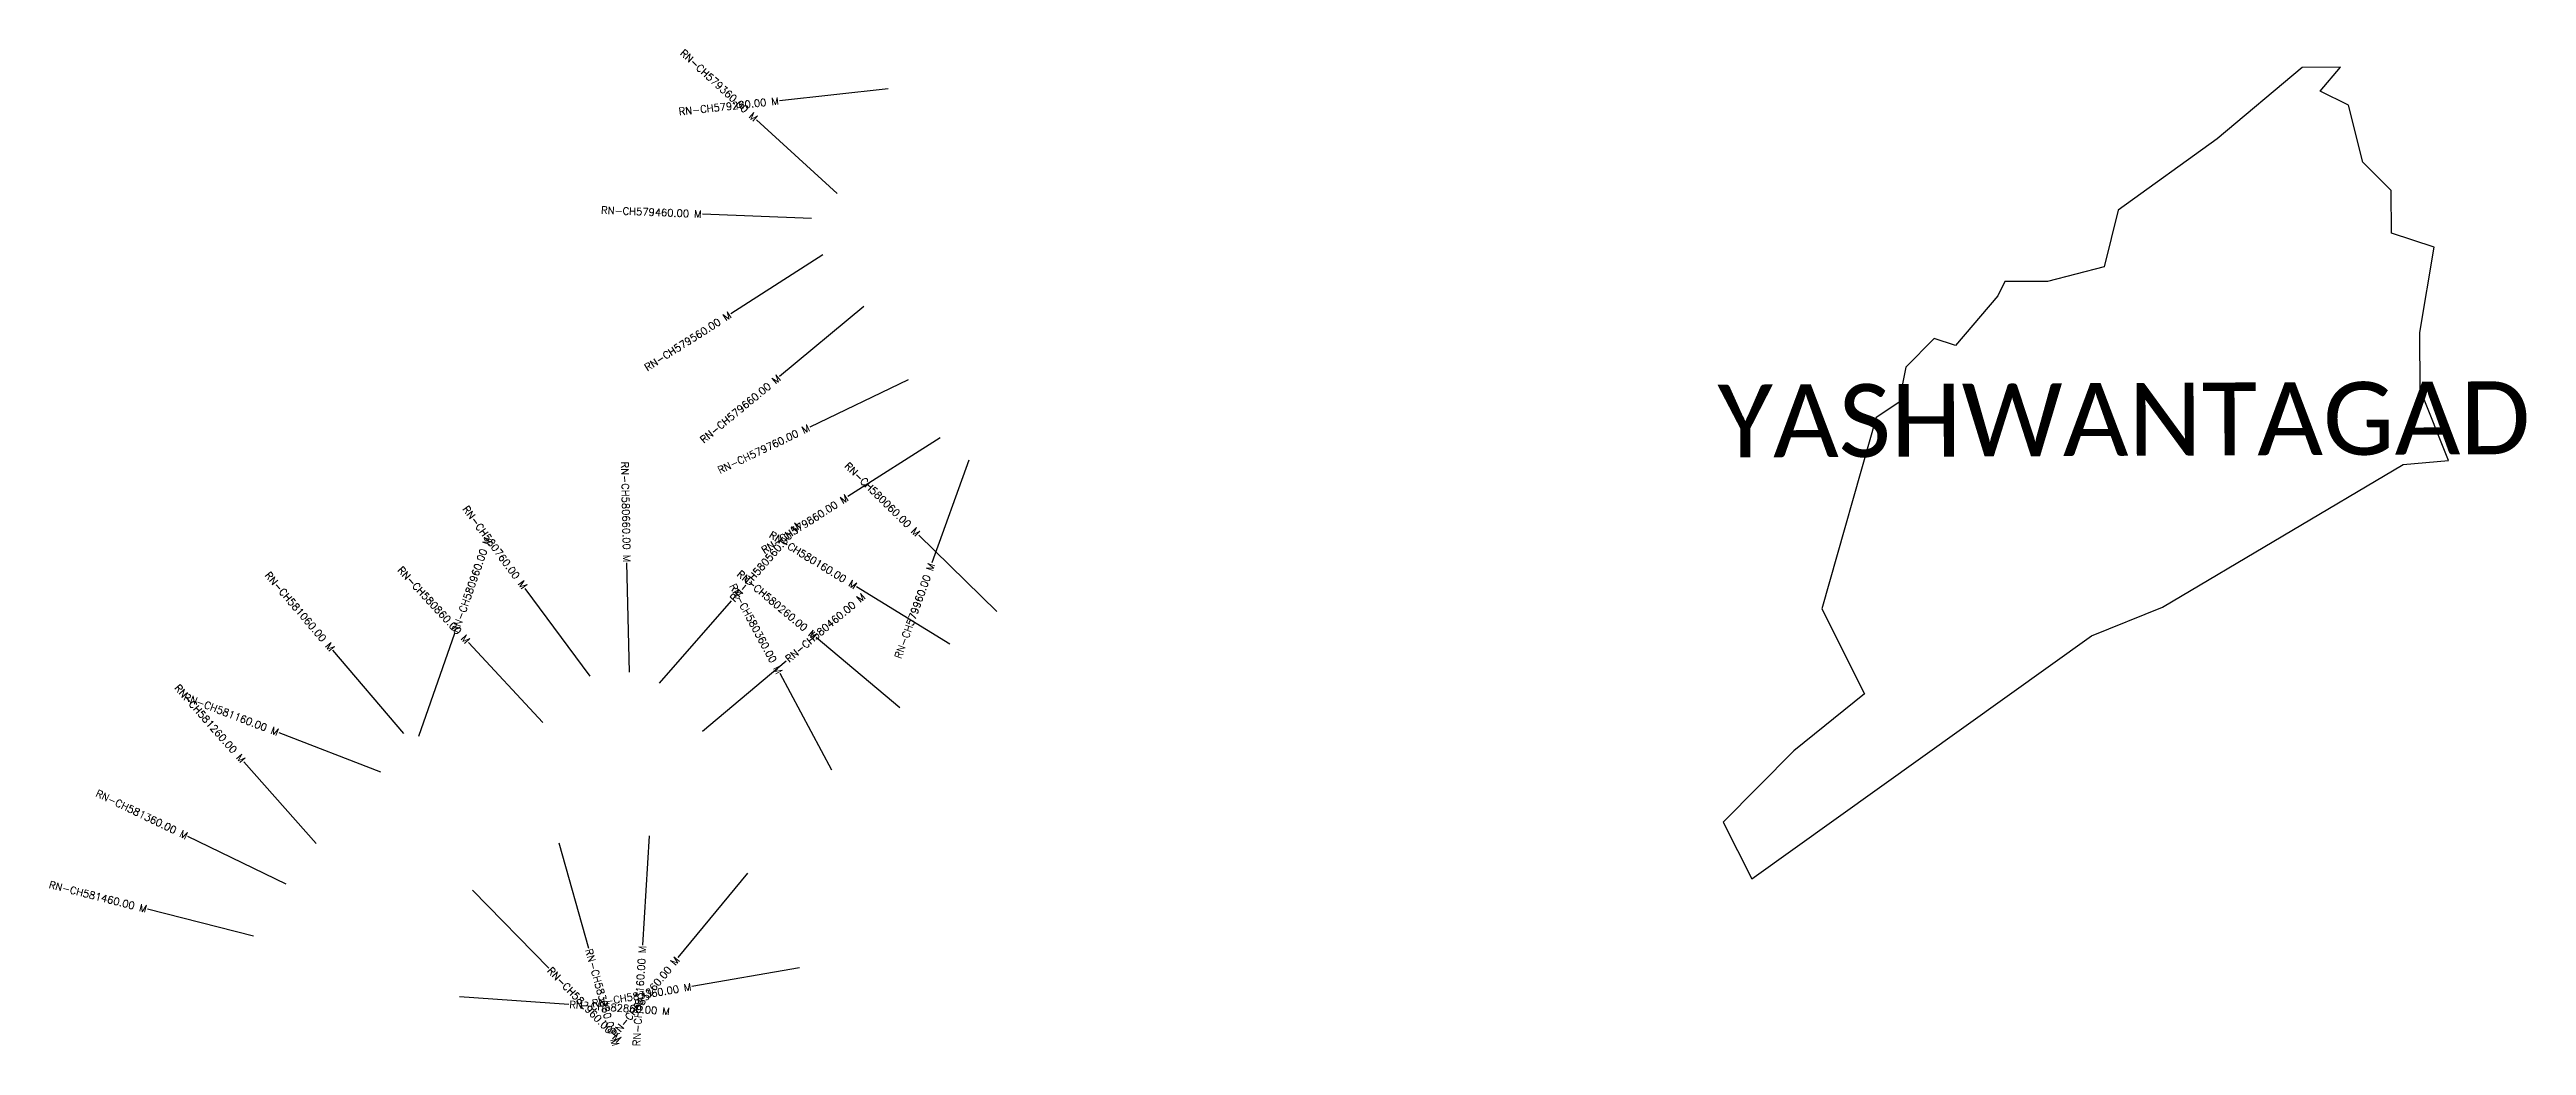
# Model space of a CAD drawing. Header units: metres. Extents: x 321937 to 325335, y 1838530 to 1839897.
import ezdxf
from ezdxf.enums import TextEntityAlignment as Align

# ---------------------------------------------------------------- set-up
doc = ezdxf.new("R2010")
doc.units = ezdxf.units.M
for name, color, linetype in [('CS', 134, 'Continuous'), ('CSMark', 6, 'Continuous'), ('VILLAGE BOUNDRY', 10, 'Continuous'), ('VILLAGE NAME', 250, 'Continuous')]:
    doc.layers.add(name, color=color, linetype=linetype)
doc.styles.get("Standard").update_dxf_attribs({"font": 'simplex.shx'})

msp = doc.modelspace()

# ---------------------------------------------------------------- linework, layer by layer
at = {"layer": 'CS'}
for p, q in [((323087.2, 1839843), (322938.1, 1839826.8)), ((323017.3, 1839699.4), (322906.7, 1839800.7)), ((322982.2, 1839665.1), (322832.3, 1839671.1)), ((322997.6, 1839615.5), (322871.3, 1839534.5)), ((323053.8, 1839544.2), (322938.3, 1839448.5)), ((323114.9, 1839443.7), (322979.6, 1839378.9)), ((323158.5, 1839364), (323032, 1839283.5)), ((323198.1, 1839333.7), (323147.3, 1839192.6)), ((323236.4, 1839125.6), (323129.3, 1839230.7)), ((322732.2, 1839042.5), (322728.9, 1839192.5)), ((322678.6, 1839036.9), (322589.4, 1839157.5)), ((323171.7, 1839081.1), (323043.9, 1839159.7)), ((322773.7, 1839027.5), (322872.3, 1839140.5)), ((322443.2, 1838954.7), (322492.6, 1839096.3)), ((322613.6, 1838973.4), (322511.6, 1839083.4)), ((323103.4, 1838993.7), (322988.5, 1839090)), ((322422.6, 1838958.5), (322325.3, 1839072.6)), ((322832.7, 1838961.6), (322947.3, 1839058.3)), ((323009.8, 1838908.2), (322939, 1839040.5)), ((322391.4, 1838905.4), (322251.5, 1838959.3)), ((322302.6, 1838807.5), (322203.1, 1838919.7)), ((322261.5, 1838751.8), (322126.4, 1838816.9)), ((322635.3, 1838808.1), (322676, 1838663.7)), ((322759.4, 1838817.7), (322750.2, 1838668)), ((322516.8, 1838743.4), (322621.6, 1838636.1)), ((322894.3, 1838766.5), (322798.8, 1838650.8)), ((322216.3, 1838680.2), (322070.9, 1838717.1)), ((322965.8, 1838636.7), (322818, 1838611.2)), ((322499.3, 1838597.3), (322648.9, 1838586.7))]:
    msp.add_line(p, q, dxfattribs=at)
at = {"layer": 'VILLAGE BOUNDRY'}
msp.add_lwpolyline([(325165.8, 1839327.8), (325228, 1839333.1), (325188.9, 1839430.6), (325188.8, 1839508.6), (325208.2, 1839625.7), (325149.6, 1839645.1), (325149.5, 1839703.7), (325110.5, 1839742.7), (325090.9, 1839820.6), (325051.9, 1839840.1), (325080, 1839872.8), (325027.1, 1839872.5), (324910.6, 1839774.6), (324774.7, 1839676.7), (324755.6, 1839598.7), (324677.7, 1839578.9), (324619.3, 1839578.6), (324609.7, 1839559.1), (324551.5, 1839490.7), (324522.3, 1839500.3), (324483.5, 1839461.2), (324473.9, 1839412.5), (324442.8, 1839392), (324368, 1839129.6), (324426.9, 1839013), (324329.9, 1838934.6), (324232.9, 1838836.8), (324272.2, 1838759.1), (324738.2, 1839092.2), (324835.5, 1839131.6)], close=True, dxfattribs=at)

# ---------------------------------------------------------------- texts
at = {"layer": 'CSMark'}
for s, rotation, p in [('RN-CH579360.00 M', 317.5197, (322906, 1839801.4)), ('RN-CH579260.00 M', 6.2048, (322937.1, 1839826.7)), ('RN-CH579460.00 M', 357.6793, (322831.3, 1839671.2)), ('RN-CH579560.00 M', 32.6497, (322870.5, 1839534)), ('RN-CH579660.00 M', 39.6419, (322937.5, 1839447.9)), ('RN-CH579760.00 M', 25.5728, (322978.7, 1839378.5)), ('RN-CH580660.00 M', 271.2586, (322728.9, 1839193.5)), ('RN-CH580060.00 M', 315.5329, (323128.6, 1839231.4)), ('RN-CH579860.00 M', 32.4843, (323031.1, 1839283)), ('RN-CH580760.00 M', 306.5157, (322588.8, 1839158.3)), ('RN-CH580160.00 M', 328.4371, (323043, 1839160.2)), ('RN-CH581060.00 M', 310.4479, (322324.7, 1839073.4)), ('RN-CH580860.00 M', 312.8636, (322510.9, 1839084.1)), ('RN-CH580260.00 M', 320.029, (322987.7, 1839090.7)), ('RN-CH579960.00 M', 70.2101, (323147, 1839191.7)), ('RN-CH580360.00 M', 298.1673, (322938.5, 1839041.3)), ('RN-CH581260.00 M', 311.5392, (322202.5, 1838920.5)), ('RN-CH581160.00 M', 338.9345, (322250.5, 1838959.6)), ('RN-CH581360.00 M', 334.2792, (322125.5, 1838817.3)), ('RN-CH581460.00 M', 345.7433, (322070, 1838717.4)), ('RN-CH583260.00 M', 50.4534, (322798.1, 1838650.1)), ('RN-CH583160.00 M', 86.4975, (322750.2, 1838667)), ('RN-CH583360.00 M', 9.8232, (322817, 1838611))]:
    msp.add_text(s, height=10, rotation=rotation, dxfattribs=at).set_placement(p, align=Align.MIDDLE_RIGHT)
for s, rotation, p in [('RN-CH580560.00 M', 48.9142, (322873, 1839141.3)), ('RN-CH580960.00 M', 70.759, (322492.9, 1839097.2)), ('RN-CH580460.00 M', 40.1448, (322948.1, 1839059)), ('RN-CH582960.00 M', 314.3366, (322622.3, 1838635.4)), ('RN-CH583060.00 M', 285.7379, (322676.2, 1838662.7)), ('RN-CH582860.00 M', 355.9681, (322649.9, 1838586.6))]:
    msp.add_text(s, height=10, rotation=rotation, dxfattribs=at).set_placement(p, align=Align.MIDDLE_LEFT)
at = {"layer": 'VILLAGE NAME', "insert": (324225, 1839437.1), "char_height": 100, "attachment_point": 1, "rotation": 0.2435}
msp.add_mtext_dynamic_manual_height_columns('{\\fCalibri|b0|i0|c0|p34;YASHWANTAGAD}', width=1643.097, gutter_width=779.9, heights=[0], dxfattribs=at)

doc.saveas('drawing.dxf')
